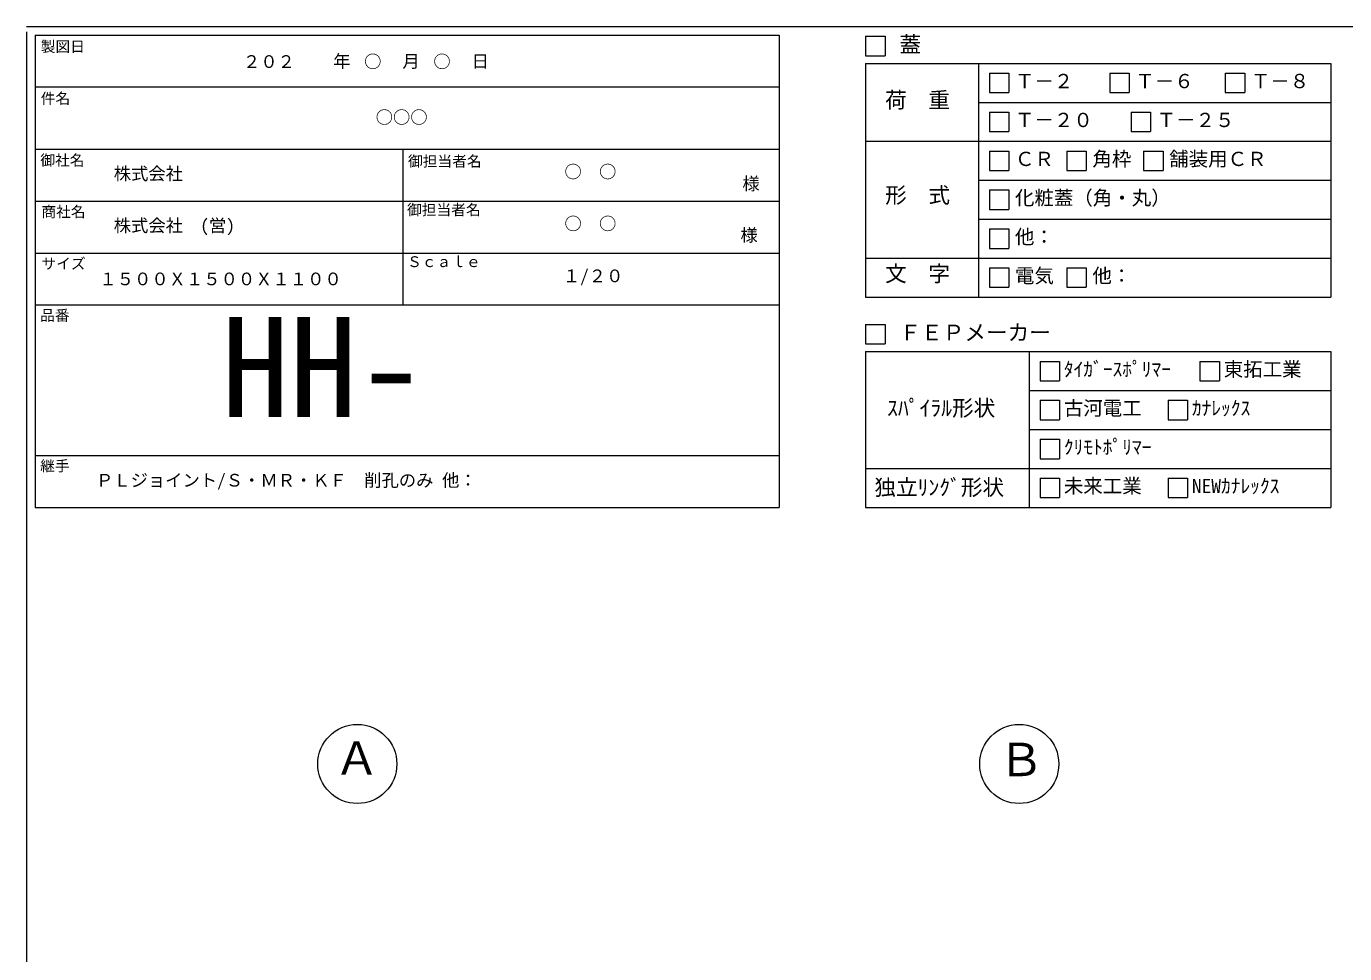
# Model space of a CAD drawing. Units: millimetres, scale not verified. Extents: x -6420 to 6420, y -3299 to 2858.
# Drawn here: x -1740 to 2323, y 0 to 2858 of the extents above; entities that cross this region are included whole.
import ezdxf
from ezdxf.enums import TextEntityAlignment as Align

# ---------------------------------------------------------------- set-up
doc = ezdxf.new("R2010")
doc.units = ezdxf.units.MM
doc.header["$LTSCALE"] = 20
for name, color, linetype, lineweight in [('0-2_waku', 7, 'Continuous', 18), ('0-3_gaikei', 7, 'Continuous', 18), ('0-D_文字１', 7, 'Continuous', 18)]:
    doc.layers.add(name, color=color, linetype=linetype, lineweight=lineweight)
doc.layers.add('1-4_文字２', color=7, linetype='Continuous')
doc.styles.add('ＭＳ ゴシック', font='')
doc.styles.get('ＭＳ ゴシック').set_extended_font_data('MS Gothic')

msp = doc.modelspace()

# ---------------------------------------------------------------- linework, layer by layer
at = {"layer": '0-2_waku'}
for p, q in [((-1740, 2858.31), (6420, 2858.31)), ((-1740, 2841.69), (-1740, -2858.31)), ((-1713.33, 2831.65), (-1713.33, 1375.65)), ((-1713.33, 2831.65), (580, 2831.65)), ((-1713.33, 2831.65), (-1713.33, 1375.65)), ((-1713.33, 2831.65), (580, 2831.65)), ((-1713.33, 2831.65), (-1713.33, 1375.65)), ((580, 2831.65), (580, 1375.65)), ((846.67, 2743.94), (2280, 2743.94)), ((846.67, 2743.94), (846.67, 2023.94)), ((1194.22, 2743.94), (1194.22, 2023.94)), ((2280, 2743.94), (2280, 2023.94)), ((-1713.33, 2671.65), (580, 2671.65)), ((-1713.33, 2671.65), (580, 2671.65)), ((-1713.33, 2671.65), (580, 2671.65)), ((-1713.33, 2671.65), (580, 2671.65)), ((1194.22, 2623.94), (2280, 2623.94)), ((-1713.33, 2479.65), (580, 2479.65)), ((-1713.33, 2479.65), (580, 2479.65)), ((-580, 2479.65), (-580, 1999.65)), ((846.67, 2503.94), (2280, 2503.94)), ((1194.22, 2383.94), (2280, 2383.94)), ((-1713.33, 2319.65), (580, 2319.65)), ((1194.22, 2263.94), (2280, 2263.94)), ((-1713.33, 2159.65), (580, 2159.65)), ((846.67, 2143.94), (2280, 2143.94)), ((-1713.33, 1999.65), (580, 1999.65)), ((846.67, 2023.94), (2280, 2023.94)), ((846.67, 1855.65), (2280, 1855.65)), ((846.67, 1855.65), (846.67, 1375.65)), ((1350.42, 1855.65), (1350.42, 1375.65)), ((2280, 1855.65), (2280, 1375.65)), ((1350.42, 1735.65), (2280, 1735.65)), ((1350.42, 1615.65), (2280, 1615.65)), ((-1713.33, 1535.65), (580, 1535.65)), ((846.67, 1495.65), (2280, 1495.65)), ((-1713.33, 1375.65), (580, 1375.65)), ((846.67, 1375.65), (2280, 1375.65)), ((846.67, 1375.65), (2280, 1375.65))]:
    msp.add_line(p, q, dxfattribs=at)
at = {"layer": '0-3_gaikei'}
for centre in [(-720, 584.65), (1320, 584.65)]:
    msp.add_circle(centre, 121.88, dxfattribs=at)
at = {"layer": '0-D_文字１'}
for p, q in [((846.67, 2827.69), (846.67, 2767.69)), ((846.67, 2767.69), (906.67, 2767.69)), ((1227.96, 2713.94), (1287.96, 2713.94)), ((1227.96, 2713.94), (1227.96, 2653.94)), ((1227.96, 2713.94), (1227.96, 2653.94)), ((1227.96, 2713.94), (1287.96, 2713.94)), ((1227.96, 2713.94), (1227.96, 2653.94)), ((1227.96, 2713.94), (1287.96, 2713.94)), ((1287.96, 2713.94), (1287.96, 2653.94)), ((1287.96, 2713.94), (1287.96, 2653.94)), ((1287.96, 2713.94), (1287.96, 2653.94)), ((1598.74, 2713.94), (1658.74, 2713.94)), ((1598.74, 2713.94), (1598.74, 2653.94)), ((1658.74, 2713.94), (1658.74, 2653.94)), ((1955.01, 2713.94), (2015.01, 2713.94)), ((1955.01, 2713.94), (1955.01, 2653.94)), ((2015.01, 2713.94), (2015.01, 2653.94)), ((1227.96, 2653.94), (1287.96, 2653.94)), ((1227.96, 2653.94), (1287.96, 2653.94)), ((1227.96, 2653.94), (1287.96, 2653.94)), ((1598.74, 2653.94), (1658.74, 2653.94)), ((1955.01, 2653.94), (2015.01, 2653.94)), ((1227.96, 2593.94), (1287.96, 2593.94)), ((1227.96, 2593.94), (1227.96, 2533.94)), ((1287.96, 2593.94), (1287.96, 2533.94)), ((1664.6, 2593.94), (1724.6, 2593.94)), ((1664.6, 2593.94), (1664.6, 2533.94)), ((1724.6, 2593.94), (1724.6, 2533.94)), ((1227.96, 2533.94), (1287.96, 2533.94)), ((1664.6, 2533.94), (1724.6, 2533.94)), ((1227.96, 2473.94), (1287.96, 2473.94)), ((1227.96, 2473.94), (1227.96, 2413.94)), ((1227.96, 2473.94), (1227.96, 2413.94)), ((1287.96, 2473.94), (1287.96, 2413.94)), ((1287.96, 2473.94), (1287.96, 2413.94)), ((1466.62, 2473.94), (1526.62, 2473.94)), ((1466.62, 2473.94), (1466.62, 2413.94)), ((1526.62, 2473.94), (1526.62, 2413.94)), ((1703.29, 2473.94), (1763.29, 2473.94)), ((1703.29, 2473.94), (1703.29, 2413.94)), ((1763.29, 2473.94), (1763.29, 2413.94)), ((1227.96, 2413.94), (1287.96, 2413.94)), ((1227.96, 2413.94), (1287.96, 2413.94)), ((1466.62, 2413.94), (1526.62, 2413.94)), ((1703.29, 2413.94), (1763.29, 2413.94)), ((1227.96, 2353.94), (1227.96, 2293.94)), ((1287.96, 2353.94), (1287.96, 2293.94)), ((1227.96, 2293.94), (1287.96, 2293.94)), ((1227.96, 2233.94), (1287.96, 2233.94)), ((1227.96, 2233.94), (1227.96, 2173.94)), ((1227.96, 2233.94), (1227.96, 2173.94)), ((1287.96, 2233.94), (1287.96, 2173.94)), ((1287.96, 2233.94), (1287.96, 2173.94)), ((1227.96, 2173.94), (1287.96, 2173.94)), ((1227.96, 2173.94), (1287.96, 2173.94)), ((1227.96, 2113.94), (1227.96, 2053.94)), ((1466.62, 2113.94), (1466.62, 2053.94)), ((1227.96, 2053.94), (1287.96, 2053.94)), ((1466.62, 2053.94), (1526.62, 2053.94)), ((846.67, 1939.4), (846.67, 1879.4)), ((846.67, 1879.4), (906.67, 1879.4)), ((1384.16, 1825.65), (1384.16, 1765.65)), ((1876.94, 1825.65), (1936.94, 1825.65)), ((1876.94, 1825.65), (1876.94, 1765.65)), ((1876.94, 1825.65), (1936.94, 1825.65)), ((1876.94, 1825.65), (1876.94, 1765.65)), ((1876.94, 1825.65), (1936.94, 1825.65)), ((1876.94, 1825.65), (1876.94, 1765.65)), ((1936.94, 1825.65), (1936.94, 1765.65)), ((1936.94, 1825.65), (1936.94, 1765.65)), ((1936.94, 1825.65), (1936.94, 1765.65)), ((1384.16, 1765.65), (1444.16, 1765.65)), ((1876.94, 1765.65), (1936.94, 1765.65)), ((1876.94, 1765.65), (1936.94, 1765.65)), ((1876.94, 1765.65), (1936.94, 1765.65)), ((1384.16, 1705.65), (1444.16, 1705.65)), ((1384.16, 1705.65), (1384.16, 1645.65)), ((1444.16, 1705.65), (1444.16, 1645.65)), ((1778.7, 1705.65), (1778.7, 1645.65)), ((1384.16, 1645.65), (1444.16, 1645.65)), ((1778.7, 1645.65), (1838.7, 1645.65)), ((1384.16, 1585.65), (1384.16, 1525.65)), ((1384.16, 1525.65), (1444.16, 1525.65)), ((1384.16, 1465.65), (1444.16, 1465.65)), ((1384.16, 1465.65), (1384.16, 1405.65)), ((1444.16, 1465.65), (1444.16, 1405.65)), ((1778.7, 1465.65), (1838.7, 1465.65)), ((1778.7, 1465.65), (1778.7, 1405.65)), ((1838.7, 1465.65), (1838.7, 1405.65)), ((1384.16, 1405.65), (1444.16, 1405.65)), ((1778.7, 1405.65), (1838.7, 1405.65))]:
    msp.add_line(p, q, dxfattribs=at)
for points in [[(846.67, 2827.69), (906.67, 2827.69), (906.67, 2767.69)], [(846.67, 2827.69), (906.67, 2827.69), (906.67, 2767.69)], [(1227.96, 2473.94), (1287.96, 2473.94), (1287.96, 2413.94)], [(1227.96, 2473.94), (1227.96, 2413.94), (1287.96, 2413.94)], [(1227.96, 2353.94), (1287.96, 2353.94), (1287.96, 2293.94)], [(1227.96, 2233.94), (1287.96, 2233.94), (1287.96, 2173.94)], [(1227.96, 2233.94), (1227.96, 2173.94), (1287.96, 2173.94)], [(1227.96, 2113.94), (1287.96, 2113.94), (1287.96, 2053.94)], [(1466.62, 2113.94), (1526.62, 2113.94), (1526.62, 2053.94)], [(846.67, 1939.4), (906.67, 1939.4), (906.67, 1879.4)], [(1384.16, 1825.65), (1444.16, 1825.65), (1444.16, 1765.65)], [(1778.7, 1705.65), (1838.7, 1705.65), (1838.7, 1645.65)], [(1384.16, 1585.65), (1444.16, 1585.65), (1444.16, 1525.65)]]:
    msp.add_lwpolyline(points, dxfattribs=at)

# ---------------------------------------------------------------- texts
at = {"layer": '0-D_文字１', "style": 'ＭＳ ゴシック'}
for s, height, p in [('製図日', 33.24, (-1695.64, 2769.72)), ('蓋', 48.88, (950.78, 2763.8)), ('\u3000\u3000年\u3000\u3000\u3000月\u3000\u3000\u3000日', 39.1, (-900.92, 2719.58)), ('Ｔ－２', 43.99, (1306.81, 2654.59)), ('Ｔ－６', 43.99, (1677.59, 2654.59)), ('Ｔ－８', 43.99, (2033.87, 2654.59)), ('件名', 33.24, (-1695.64, 2609.72)), ('荷\u3000重', 48.88, (906.62, 2592.21)), ('Ｔ－２０', 43.99, (1306.81, 2534.59)), ('Ｔ－２５', 43.99, (1743.46, 2534.59)), ('角枠', 43.99, (1545.48, 2414.59)), ('御社名', 33.24, (-1696.94, 2419.04)), ('御担当者名', 33.24, (-563.72, 2416.1)), ('御担当者名', 33.24, (-563.72, 2416.1)), ('ＣＲ', 43.99, (1306.81, 2414.59)), ('舗装用ＣＲ', 43.99, (1782.15, 2414.59)), ('様', 39.1, (466.6, 2342.09)), ('形\u3000式', 48.88, (906.62, 2298.92)), ('化粧蓋（角・丸）', 43.99, (1306.81, 2294.59)), ('商社名', 33.24, (-1693.46, 2260.32)), ('御担当者名', 33.24, (-566.67, 2266.35)), ('様', 39.1, (460.61, 2183.54)), ('他：', 43.99, (1306.81, 2174.59)), ('サイズ', 33.24, (-1693.46, 2100.32)), ('Ｓｃａｌｅ', 33.24, (-566.67, 2106.35)), ('文\u3000字', 48.88, (906.62, 2056.95)), ('電気', 43.99, (1306.81, 2054.59)), ('他：', 43.99, (1545.48, 2054.59)), ('１５００Ｘ１５００Ｘ１１００', 39.1, (-1514.73, 2048.54)), ('１/２０', 39.1, (-86.57, 2057.95)), ('品番', 33.24, (-1697.46, 1940.79)), ('HH-', 307.9, (-1139.03, 1562.09)), ('ＦＥＰメーカー', 48.88, (950.78, 1875.51)), ('ﾀｲｶﾞｰｽﾎﾟﾘﾏｰ', 43.99, (1457.45, 1766.3)), ('東拓工業', 43.99, (1950.23, 1766.3)), ('ｽﾊﾟｲﾗﾙ形状', 48.88, (912.82, 1642.77)), ('古河電工', 43.99, (1457.45, 1646.3)), ('ｶﾅﾚｯｸｽ', 43.99, (1851.99, 1646.3)), ('ｸﾘﾓﾄﾎﾟﾘﾏｰ', 43.99, (1457.45, 1526.3)), ('継手', 33.24, (-1697.46, 1476.79)), ('ＰＬジョイント/Ｓ・ＭＲ・ＫＦ\u3000削孔のみ 他：', 39.1, (-1525.35, 1427.92)), ('独立ﾘﾝｸﾞ形状', 48.88, (873.45, 1398.13)), ('未来工業', 43.99, (1457.45, 1406.3)), ('NEWｶﾅﾚｯｸｽ', 43.99, (1851.99, 1406.3)), ('Ａ', 103.1, (-791.95, 520.63)), ('Ｂ', 103.1, (1255.38, 515.99))]:
    msp.add_text(s, height=height, dxfattribs=at).set_placement(p, align=Align.BOTTOM_LEFT)
at = {"layer": '1-4_文字２', "style": 'ＭＳ ゴシック'}
for s, p in [('\u3000\u3000２０２\u3000\u3000\u3000\u3000○\u3000\u3000\u3000○', (-1178.89, 2718.54)), ('○○○', (-663.31, 2546.77)), ('株式会社', (-1470.67, 2373.09)), ('○\u3000○', (-81.62, 2378.93)), ('株式会社\u3000(営)', (-1470.67, 2213.09)), ('○\u3000○', (-81.62, 2218.93))]:
    msp.add_text(s, height=39.1, dxfattribs=at).set_placement(p, align=Align.BOTTOM_LEFT)

doc.saveas('drawing.dxf')
